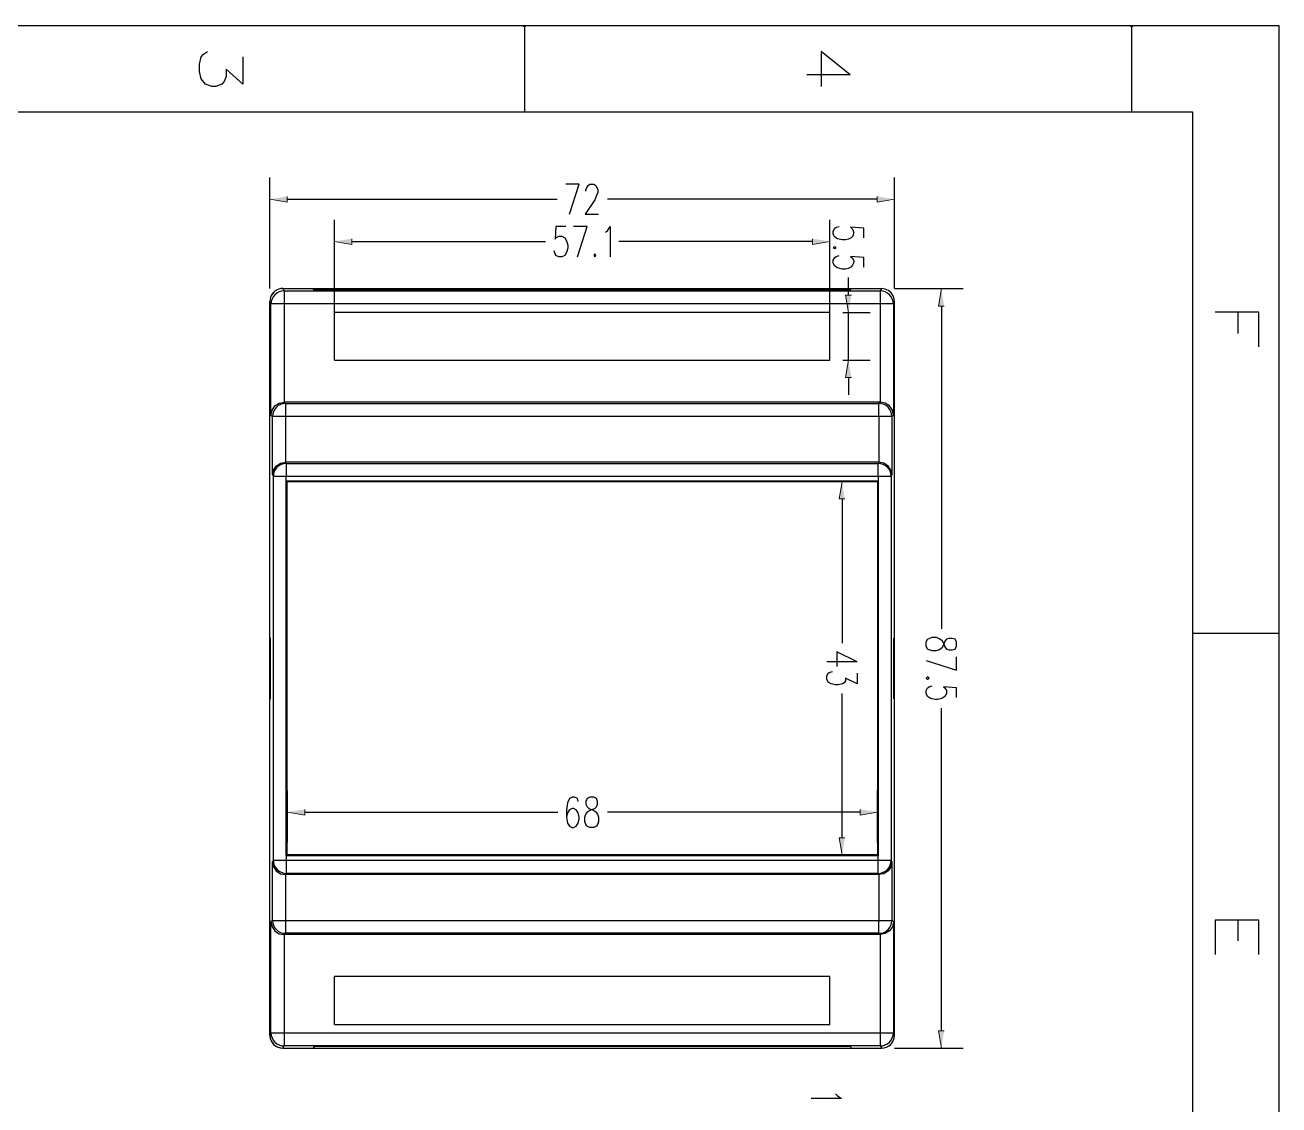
# Model space of a CAD drawing. Header units: inches. Extents: x 9 to 586, y 13 to 829.
# Drawn here: x 305.2 to 586, y 587.6 to 829.3 of the extents above; entities that cross this region are included whole.
import ezdxf

# ---------------------------------------------------------------- set-up
doc = ezdxf.new("R2010")
doc.units = ezdxf.units.IN
doc.header["$MEASUREMENT"] = 0
doc.layers.add('图层 1', color=7, linetype='Continuous')

msp = doc.modelspace()

# ---------------------------------------------------------------- hatches: boundary and pattern name
at = {"layer": '图层 1', "true_color": 0xffffff}
for points in [[(417.3, 829.28), (417.3, 829.22), (417.24, 828.98), (417, 828.92), (416.76, 828.98), (416.7, 829.22), (416.7, 829.28)], [(553.32, 829.28), (553.32, 829.22), (553.26, 828.98), (553.02, 828.92), (552.78, 828.98), (552.72, 829.22), (552.72, 829.28)], [(363.9, 790.94), (363.9, 789.68), (360, 790.28)], [(496.02, 790.94), (496.02, 789.68), (499.92, 790.28)], [(378.36, 781.46), (378.36, 780.2), (374.46, 780.86)], [(481.56, 781.46), (481.56, 780.2), (485.46, 780.86)], [(511.02, 766.4), (509.76, 766.4), (510.42, 770.3)], [(490.26, 768.86), (488.94, 768.86), (489.6, 764.96)], [(490.26, 750.38), (488.94, 750.38), (489.6, 754.28)], [(488.76, 723.2), (487.5, 723.2), (488.16, 727.04)], [(367.86, 653.72), (367.86, 652.46), (363.96, 653.12)], [(492.24, 653.72), (492.24, 652.46), (496.14, 653.12)], [(488.76, 647.36), (487.5, 647.36), (488.16, 643.52)], [(511.02, 604.16), (509.76, 604.16), (510.42, 600.26)]]:
    msp.add_hatch(color=7, dxfattribs=at).paths.add_polyline_path(points)

# ---------------------------------------------------------------- linework, layer by layer
at = {"layer": '图层 1', "color": 7, "lineweight": 25, "true_color": 0xffffff}
for points in [[(8.94, 829.22), (586.02, 829.22)], [(8.94, 829.22), (586.02, 829.22)], [(417, 829.22), (417, 809.84)], [(553.02, 829.22), (553.02, 809.84)], [(586.02, 829.22), (586.02, 13.04)], [(353.94, 822.2), (353.94, 816.08), (350.22, 819.44), (350.22, 817.76), (349.74, 816.68), (349.26, 816.08), (347.88, 815.54), (346.98, 815.54), (345.6, 816.08), (344.64, 817.22), (344.22, 818.9), (344.22, 820.52), (344.64, 822.2), (345.12, 822.74), (346.02, 823.34)], [(489.96, 818.12), (483.48, 823.34), (483.48, 815.54)], [(489.96, 818.12), (480.24, 818.12)], [(28.32, 809.84), (566.64, 809.84)], [(566.64, 809.84), (566.64, 32.42)], [(360, 770.3), (360, 795.14)], [(499.92, 770.3), (499.92, 795.14)], [(427.14, 786.92), (429.3, 793.7), (426.3, 793.7)], [(430.8, 792.08), (430.8, 792.38), (431.04, 793.04), (431.28, 793.4), (431.7, 793.7), (432.54, 793.7), (433.02, 793.4), (433.2, 793.04), (433.44, 792.38), (433.44, 791.78), (433.2, 791.12), (432.78, 790.16), (430.62, 786.92), (433.62, 786.92)], [(363.9, 790.28), (424.32, 790.28)], [(496.02, 790.28), (435.6, 790.28)], [(374.46, 757.22), (374.46, 785.72)], [(426.3, 784.22), (424.08, 784.22), (423.9, 781.34), (424.08, 781.64), (424.74, 782), (425.4, 782), (426.06, 781.64), (426.48, 780.98), (426.72, 780.02), (426.72, 779.36), (426.48, 778.4), (426.06, 777.74), (425.4, 777.44), (424.74, 777.44), (424.08, 777.74), (423.9, 778.1), (423.66, 778.76)], [(428.88, 777.44), (431.04, 784.22), (427.98, 784.22)], [(435.18, 782.96), (435.6, 783.26), (436.26, 784.22), (436.26, 777.44)], [(485.46, 757.22), (485.46, 785.72)], [(378.36, 780.86), (421.74, 780.86)], [(481.56, 780.86), (438.18, 780.86)], [(432.78, 778.1), (432.54, 777.74), (432.78, 777.44), (433.02, 777.74), (432.78, 778.1)], [(486.84, 779.48), (486.54, 779.66), (486.18, 779.48), (486.54, 779.24), (486.84, 779.48)], [(489.6, 768.86), (489.6, 772.76)], [(361.2, 769.76), (360.54, 769.1)], [(361.38, 769.88), (361.2, 769.76)], [(362.82, 770.3), (362.04, 770.18)], [(362.94, 770.3), (362.82, 770.3)], [(363.18, 769.76), (362.94, 770.3)], [(362.94, 770.3), (496.98, 770.3)], [(363.18, 769.76), (363.18, 766.88)], [(363.18, 769.76), (496.74, 769.76)], [(369.9, 769.94), (369.72, 770.3)], [(490.02, 769.94), (369.9, 769.94)], [(490.02, 769.94), (490.2, 770.3)], [(496.98, 770.3), (496.74, 769.76)], [(496.74, 766.88), (496.74, 769.76)], [(499.86, 767.9), (499.62, 768.68), (499.14, 769.34), (498.54, 769.88), (497.82, 770.18), (496.98, 770.3)], [(499.92, 770.3), (515.28, 770.3)], [(360.12, 768.32), (360, 767.42)], [(360, 767.42), (360.24, 766.88)], [(360, 603.2), (360, 767.42)], [(360.24, 741.98), (360.24, 766.88)], [(499.68, 766.88), (360.24, 766.88)], [(360.54, 769.1), (360.48, 768.98)], [(363.18, 766.88), (363.18, 744.86)], [(496.74, 744.86), (496.74, 766.88)], [(499.68, 766.88), (499.92, 767.42)], [(499.68, 766.88), (499.68, 741.98)], [(499.92, 767.42), (499.86, 767.9)], [(499.92, 603.2), (499.92, 767.42)], [(374.46, 754.28), (374.46, 764.96)], [(485.46, 764.96), (374.46, 764.96)], [(485.46, 754.28), (485.46, 764.96)], [(488.34, 764.96), (494.46, 764.96)], [(489.6, 754.28), (489.6, 764.96)], [(510.42, 766.4), (510.42, 694.16)], [(571.74, 765.08), (581.46, 765.08), (581.46, 757.28)], [(576.84, 765.08), (576.84, 760.28)], [(374.46, 754.28), (485.46, 754.28)], [(488.34, 754.28), (494.46, 754.28)], [(489.6, 750.38), (489.6, 746.48)], [(360.24, 741.98), (360.48, 743.12), (361.14, 744.02), (362.1, 744.68), (363.18, 744.86)], [(363.48, 744.56), (363.18, 744.86)], [(496.74, 744.86), (363.18, 744.86)], [(363.48, 744.56), (496.44, 744.56)], [(363.48, 744.56), (363.48, 741.68)], [(496.74, 744.86), (496.44, 744.56)], [(496.44, 741.68), (496.44, 744.56)], [(499.68, 741.98), (499.44, 743.12), (498.78, 744.02), (497.82, 744.68), (496.74, 744.86)], [(360.24, 741.98), (360.6, 741.68)], [(363.48, 741.68), (360.6, 741.68)], [(360.6, 728.6), (360.6, 741.68)], [(496.38, 741.68), (363.54, 741.68)], [(363.54, 741.68), (363.54, 731.42)], [(496.38, 741.68), (496.38, 731.42)], [(499.32, 741.68), (496.38, 741.68)], [(499.32, 741.68), (499.68, 741.98)], [(499.32, 741.68), (499.32, 728.6)], [(360.6, 728.6), (360.84, 729.68), (361.44, 730.58), (362.4, 731.24), (363.54, 731.42)], [(363.66, 731.18), (363.54, 731.42)], [(496.38, 731.42), (363.54, 731.42)], [(363.66, 731.18), (496.26, 731.18)], [(363.66, 731.18), (363.66, 728.24)], [(496.38, 731.42), (496.26, 731.18)], [(496.26, 728.24), (496.26, 731.18)], [(499.32, 728.6), (499.08, 729.68), (498.48, 730.58), (497.52, 731.24), (496.38, 731.42)], [(360.6, 728.6), (360.78, 728.24)], [(499.14, 728.24), (360.78, 728.24)], [(360.78, 642.32), (360.78, 728.24)], [(363.66, 643.34), (363.66, 728.24)], [(496.26, 728.24), (496.26, 643.34)], [(499.14, 728.24), (499.32, 728.6)], [(499.14, 728.24), (499.14, 642.32)], [(363.78, 727.04), (363.66, 727.22)], [(496.26, 727.22), (363.66, 727.22)], [(496.14, 727.04), (363.78, 727.04)], [(363.78, 727.04), (363.78, 643.52)], [(493.2, 727.04), (483.3, 727.04)], [(496.14, 727.04), (496.26, 727.22)], [(496.14, 727.04), (496.14, 643.52)], [(488.16, 723.2), (488.16, 690.92)], [(360.12, 692.06), (360.06, 692.06)], [(360.06, 692.06), (360.06, 678.5)], [(360.12, 678.5), (360.12, 692.06)], [(499.8, 678.5), (499.8, 692.06)], [(499.8, 692.06), (499.86, 692.06)], [(499.86, 692.06), (499.86, 678.5)], [(513.78, 691.16), (513.48, 691.82), (512.82, 692), (512.16, 692), (511.56, 691.82), (511.2, 691.34), (510.9, 690.5), (510.54, 689.84), (509.94, 689.42), (509.28, 689.18), (508.32, 689.18), (507.66, 689.42), (507.3, 689.6), (507, 690.26), (507, 691.16), (507.3, 691.82), (507.66, 692), (508.32, 692.24), (509.28, 692.24), (509.94, 692), (510.54, 691.58), (510.9, 690.92), (511.2, 690.08), (511.56, 689.6), (512.16, 689.42), (512.82, 689.42), (513.48, 689.6), (513.78, 690.26), (513.78, 691.16)], [(566.64, 693.2), (586.02, 693.2)], [(491.52, 686.78), (487.02, 689), (487.02, 685.7)], [(491.52, 686.78), (484.74, 686.78)], [(507, 687.02), (513.78, 684.86), (513.78, 687.86)], [(491.52, 684.2), (491.52, 681.8), (488.94, 683.12), (488.94, 682.46), (488.64, 682.04), (488.28, 681.8), (487.32, 681.62), (486.66, 681.62), (485.7, 681.8), (485.04, 682.22), (484.74, 682.88), (484.74, 683.54), (485.04, 684.2), (485.4, 684.44), (486, 684.62)], [(507.66, 683.12), (507.3, 683.36), (507, 683.12), (507.3, 682.88), (507.66, 683.12)], [(513.78, 678.8), (513.78, 680.96), (510.9, 681.14), (511.2, 680.96), (511.56, 680.3), (511.56, 679.64), (511.2, 678.98), (510.54, 678.56), (509.58, 678.32), (508.92, 678.32), (507.96, 678.56), (507.3, 678.98), (507, 679.64), (507, 680.3), (507.3, 680.96), (507.66, 681.14), (508.32, 681.38)], [(360.06, 678.5), (360.12, 678.5)], [(488.16, 647.36), (488.16, 679.64)], [(499.86, 678.5), (499.8, 678.5)], [(510.42, 604.16), (510.42, 676.4)], [(363.96, 646.4), (363.96, 657.98)], [(496.14, 646.4), (496.14, 657.98)], [(429.06, 655.52), (428.88, 656.18), (428.22, 656.48), (427.74, 656.48), (427.14, 656.18), (426.66, 655.22), (426.48, 653.6), (426.48, 651.98), (426.66, 650.66), (427.14, 650), (427.74, 649.7), (427.98, 649.7), (428.64, 650), (429.06, 650.66), (429.3, 651.62), (429.3, 651.98), (429.06, 652.94), (428.64, 653.6), (427.98, 653.9), (427.74, 653.9), (427.14, 653.6), (426.66, 652.94), (426.48, 651.98)], [(431.7, 656.48), (431.04, 656.18), (430.8, 655.52), (430.8, 654.86), (431.04, 654.26), (431.46, 653.9), (432.3, 653.6), (432.96, 653.24), (433.38, 652.64), (433.62, 651.98), (433.62, 651.02), (433.38, 650.36), (433.2, 650), (432.54, 649.7), (431.7, 649.7), (431.04, 650), (430.8, 650.36), (430.56, 651.02), (430.56, 651.98), (430.8, 652.64), (431.22, 653.24), (431.88, 653.6), (432.78, 653.9), (433.2, 654.26), (433.38, 654.86), (433.38, 655.52), (433.2, 656.18), (432.54, 656.48), (431.7, 656.48)], [(367.86, 653.12), (424.5, 653.12)], [(492.24, 653.12), (435.6, 653.12)], [(363.78, 643.52), (363.66, 643.34)], [(496.26, 643.34), (363.66, 643.34)], [(363.66, 643.34), (363.66, 642.32)], [(496.14, 643.52), (363.78, 643.52)], [(493.2, 643.52), (483.3, 643.52)], [(496.14, 643.52), (496.26, 643.34)], [(496.26, 642.32), (496.26, 643.34)], [(360.78, 642.32), (360.6, 642.02)], [(360.6, 642.02), (360.84, 640.88), (361.44, 639.98), (362.4, 639.32), (363.54, 639.14)], [(360.6, 628.88), (360.6, 642.02)], [(360.78, 642.32), (499.14, 642.32)], [(363.66, 642.32), (363.66, 639.38)], [(496.26, 639.38), (496.26, 642.32)], [(499.32, 642.02), (499.08, 640.88), (498.48, 639.98), (497.52, 639.32), (496.38, 639.14)], [(499.32, 642.02), (499.14, 642.32)], [(499.32, 642.02), (499.32, 628.88)], [(363.54, 639.14), (363.66, 639.38)], [(496.38, 639.14), (363.54, 639.14)], [(363.54, 639.14), (363.54, 628.88)], [(496.26, 639.38), (363.66, 639.38)], [(496.26, 639.38), (496.38, 639.14)], [(496.38, 639.14), (496.38, 628.88)], [(360.6, 628.88), (360.24, 628.58)], [(360.24, 628.58), (360.48, 627.44), (361.14, 626.54), (362.1, 625.88), (363.18, 625.7)], [(360.24, 603.68), (360.24, 628.58)], [(360.6, 628.88), (499.32, 628.88)], [(363.48, 628.88), (363.48, 626)], [(496.44, 626), (496.44, 628.88)], [(499.68, 628.58), (499.44, 627.44), (498.78, 626.54), (497.82, 625.94), (496.74, 625.7)], [(499.68, 628.58), (499.32, 628.88)], [(499.68, 628.58), (499.68, 603.68)], [(571.74, 629), (571.74, 621.26)], [(571.74, 629), (581.46, 629), (581.46, 621.26)], [(576.84, 629), (576.84, 624.26)], [(363.18, 625.7), (363.48, 626)], [(496.74, 625.7), (363.18, 625.7)], [(363.18, 625.7), (363.18, 603.68)], [(496.44, 626), (363.48, 626)], [(496.44, 626), (496.74, 625.7)], [(496.74, 603.68), (496.74, 625.7)], [(485.46, 616.28), (374.46, 616.28)], [(374.46, 605.6), (374.46, 616.28)], [(485.46, 605.6), (485.46, 616.28)], [(374.46, 605.6), (485.46, 605.6)], [(360.24, 603.68), (360, 603.2)], [(360.24, 603.68), (499.68, 603.68)], [(363.18, 603.68), (363.18, 600.8)], [(496.74, 600.8), (496.74, 603.68)], [(499.92, 603.2), (499.68, 603.68)], [(362.94, 600.26), (363.18, 600.8)], [(362.94, 600.26), (496.98, 600.26)], [(496.74, 600.8), (363.18, 600.8)], [(369.9, 600.62), (369.72, 600.26)], [(490.02, 600.62), (369.9, 600.62)], [(490.02, 600.62), (490.2, 600.26)], [(496.74, 600.8), (496.98, 600.26)], [(499.92, 600.26), (515.28, 600.26)], [(486.72, 590.06), (487.08, 589.64), (488.04, 588.98), (481.26, 588.98)]]:
    msp.add_lwpolyline(points, dxfattribs=at)
at = {"layer": '图层 1', "lineweight": 0}
for points in [[(417.3, 829.28), (417.3, 829.22), (417.24, 828.98), (417, 828.92), (416.76, 828.98), (416.7, 829.22), (416.7, 829.28)], [(553.32, 829.28), (553.32, 829.22), (553.26, 828.98), (553.02, 828.92), (552.78, 828.98), (552.72, 829.22), (552.72, 829.28)], [(363.9, 790.94), (363.9, 789.68), (360, 790.28)], [(496.02, 790.94), (496.02, 789.68), (499.92, 790.28)], [(378.36, 781.46), (378.36, 780.2), (374.46, 780.86)], [(481.56, 781.46), (481.56, 780.2), (485.46, 780.86)], [(511.02, 766.4), (509.76, 766.4), (510.42, 770.3)], [(490.26, 768.86), (488.94, 768.86), (489.6, 764.96)], [(490.26, 750.38), (488.94, 750.38), (489.6, 754.28)], [(488.76, 723.2), (487.5, 723.2), (488.16, 727.04)], [(367.86, 653.72), (367.86, 652.46), (363.96, 653.12)], [(492.24, 653.72), (492.24, 652.46), (496.14, 653.12)], [(488.76, 647.36), (487.5, 647.36), (488.16, 643.52)], [(511.02, 604.16), (509.76, 604.16), (510.42, 600.26)]]:
    msp.add_lwpolyline(points, dxfattribs=at)
at = {"layer": '图层 1', "color": 7, "lineweight": 25, "true_color": 0xffffff}
for points in [[(493.02, 781.64), (493.02, 781.64), (493.02, 783.8), (493.02, 783.8), (493.02, 783.8), (490.08, 784.04), (490.08, 784.04), (491.66, 782.81), (490.42, 780.91), (488.16, 781.22), (488.16, 781.22), (487.14, 781.4), (487.14, 781.4), (487.14, 781.4), (486.54, 781.82), (486.54, 781.82), (486.54, 781.82), (486.18, 782.48), (486.18, 782.48), (486.18, 782.48), (486.18, 783.14), (486.18, 783.14), (486.18, 783.14), (486.54, 783.8), (486.54, 783.8), (486.54, 783.8), (486.84, 784.04), (486.84, 784.04), (486.84, 784.04), (487.5, 784.22), (487.5, 784.22)], [(493.02, 775.1), (493.02, 775.1), (493.02, 777.26), (493.02, 777.26), (493.02, 777.26), (490.08, 777.5), (490.08, 777.5), (491.76, 776.25), (490.21, 774.41), (488.16, 774.68), (488.16, 774.68), (487.14, 774.92), (487.14, 774.92), (487.14, 774.92), (486.54, 775.34), (486.54, 775.34), (486.54, 775.34), (486.18, 776), (486.18, 776), (486.18, 776), (486.18, 776.66), (486.18, 776.66), (486.18, 776.66), (486.54, 777.26), (486.54, 777.26), (486.54, 777.26), (486.84, 777.5), (486.84, 777.5), (486.84, 777.5), (487.5, 777.74), (487.5, 777.74)]]:
    msp.add_open_spline(points, degree=3, knots=[0, 0, 0, 0, 1, 1, 1, 2, 2, 2, 3, 3, 3, 4, 4, 4, 5, 5, 5, 6, 6, 6, 7, 7, 7, 8, 8, 8, 9, 9, 9, 10, 10, 10, 10], dxfattribs=at)
for points in [[(362.94, 770.3), (361.68, 770.38), (360.56, 769.46), (360.12, 768.32)], [(363.18, 769.76), (361.63, 769.9), (360.27, 768.37), (360.24, 766.88)], [(499.68, 766.88), (499.65, 768.37), (498.29, 769.9), (496.74, 769.76)], [(363.48, 744.56), (361.87, 744.62), (360.65, 743.3), (360.6, 741.68)], [(499.32, 741.68), (499.27, 743.3), (498.05, 744.62), (496.44, 744.56)], [(363.66, 731.18), (362.09, 731.08), (360.67, 729.92), (360.78, 728.24)], [(499.14, 728.24), (499.25, 729.92), (497.83, 731.08), (496.26, 731.18)], [(360.78, 642.32), (360.64, 640.77), (362.17, 639.41), (363.66, 639.38)], [(496.26, 639.38), (497.75, 639.41), (499.28, 640.77), (499.14, 642.32)], [(360.6, 628.88), (360.64, 627.26), (361.87, 625.94), (363.48, 626)], [(496.44, 626), (498.05, 625.94), (499.28, 627.26), (499.32, 628.88)], [(360, 603.2), (360.06, 601.49), (361.23, 600.32), (362.94, 600.26)], [(360, 602.96), (360.07, 601.4), (361.42, 600.29), (362.94, 600.26)], [(360.24, 603.68), (360.27, 602.19), (361.62, 600.67), (363.18, 600.8)], [(496.74, 600.8), (498.3, 600.67), (499.65, 602.19), (499.68, 603.68)], [(496.98, 600.26), (498.69, 600.32), (499.86, 601.49), (499.92, 603.2)], [(496.98, 600.26), (498.7, 600.5), (499.04, 600.79), (499.8, 602.3)]]:
    msp.add_open_spline(points, degree=3, dxfattribs=at)

doc.saveas('drawing.dxf')
